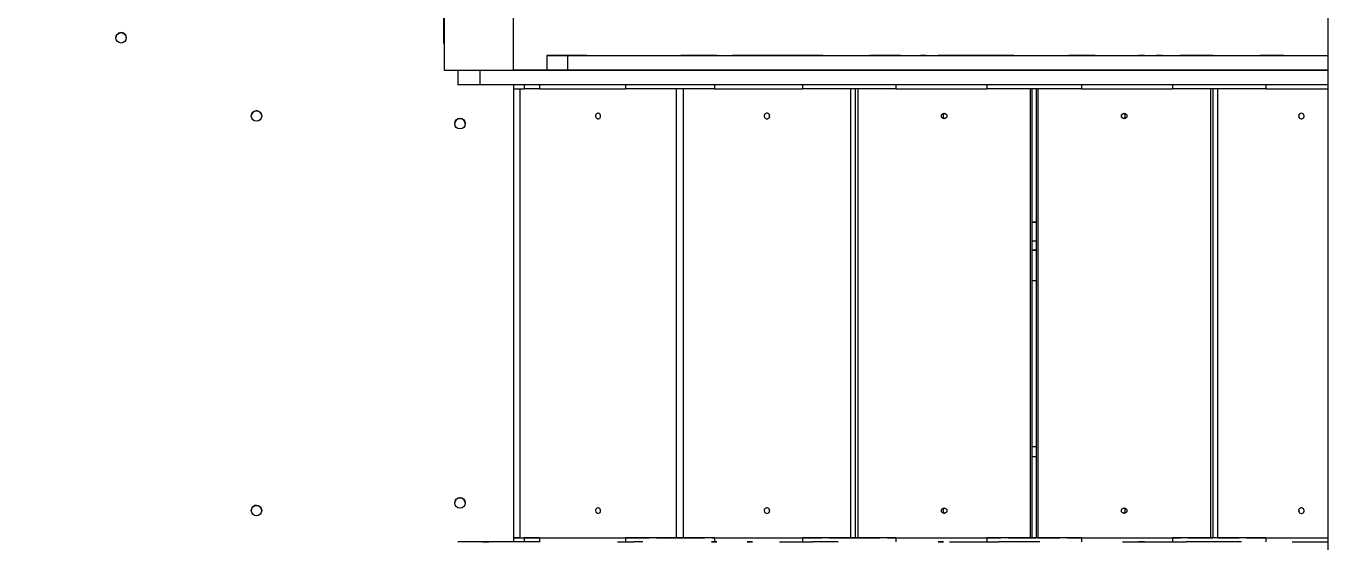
# Model space of a CAD drawing. Header units: millimetres. Extents: x 10684 to 26054, y -4768 to 6894.
# Drawn here: x 17536 to 19412, y 391 to 1134 of the extents above; entities that cross this region are included whole.
import ezdxf

# ---------------------------------------------------------------- set-up
doc = ezdxf.new("R2010")
doc.units = ezdxf.units.MM
for name, color, linetype in [('DIKOM_ОБЪЕКТ', 7, 'Continuous'), ('DIKOM_РАЗМЕР_ЗОНА', 7, 'Continuous'), ('DIKOM_РАЗМЕР_ОБЪЕКТА', 7, 'Continuous')]:
    doc.layers.add(name, color=color, linetype=linetype)
doc.styles.add('style1', font='arial.ttf', dxfattribs={"width": 0.8})
doc.dimstyles.new('1-50', dxfattribs={"dimtxt": 300, "dimasz": 200, "dimexe": 100, "dimexo": 0, "dimgap": 100, "dimtad": 1, "dimtxsty": 'style1', "dimcen": 200, "dimclrd": 7, "dimclre": 7, "dimclrt": 7, "dimadec": 1, "dimazin": 2, "dimtfac": 1, "dimtmove": 0, "dimatfit": 2, "dimfxl": 0, "dimlwd": 25, "dimlwe": 18, "dimarcsym": 0})

# ---------------------------------------------------------------- blocks, each defined once
blk = doc.blocks.new('*D10')
at = {"layer": 'Defpoints', "color": 0, "transparency": 16777216}
for p in [(23703.9, 6443.4), (23703.9, 1519.9), (10683.6, -343.4)]:
    blk.add_point(p, dxfattribs=at)
at = {"layer": 'DIKOM_РАЗМЕР_ЗОНА', "color": 7, "lineweight": 18, "transparency": 16777216}
for p, q in [((10683.6, -343.4), (10683.6, 6543.4)), ((23703.9, 1519.9), (23703.9, 6543.4))]:
    blk.add_line(p, q, dxfattribs=at)
at = {"layer": 'DIKOM_РАЗМЕР_ЗОНА', "color": 7, "lineweight": 25, "transparency": 16777216}
blk.add_line((10883.6, 6443.4), (23503.9, 6443.4), dxfattribs=at)
at = {"layer": 'DIKOM_РАЗМЕР_ЗОНА', "color": 7, "transparency": 16777216}
for points in [[(10883.6, 6476.7), (10883.6, 6410.1), (10683.6, 6443.4)], [(23503.9, 6476.7), (23503.9, 6410.1), (23703.9, 6443.4)]]:
    blk.add_solid(points, dxfattribs=at)
at = {"layer": 'DIKOM_РАЗМЕР_ЗОНА', "color": 7, "transparency": 16777216, "insert": (17260.4, 6696.7), "char_height": 300, "attachment_point": 5, "style": 'style1'}
blk.add_mtext('13000', dxfattribs=at)
blk = doc.blocks.new('*D11')
at = {"layer": 'Defpoints', "color": 0, "transparency": 16777216}
for p in [(22204.3, 5604.8), (22204.3, 1517.6), (12683.6, -576.7)]:
    blk.add_point(p, dxfattribs=at)
at = {"layer": 'DIKOM_РАЗМЕР_ОБЪЕКТА', "color": 7, "lineweight": 18, "transparency": 16777216}
for p, q in [((12683.6, -576.7), (12683.6, 5704.8)), ((22204.3, 1517.6), (22204.3, 5704.8))]:
    blk.add_line(p, q, dxfattribs=at)
at = {"layer": 'DIKOM_РАЗМЕР_ОБЪЕКТА', "color": 7, "lineweight": 25, "transparency": 16777216}
blk.add_line((12883.6, 5604.8), (22004.3, 5604.8), dxfattribs=at)
at = {"layer": 'DIKOM_РАЗМЕР_ОБЪЕКТА', "color": 7, "transparency": 16777216}
for points in [[(12883.6, 5638.1), (12883.6, 5571.5), (12683.6, 5604.8)], [(22004.3, 5638.1), (22004.3, 5571.5), (22204.3, 5604.8)]]:
    blk.add_solid(points, dxfattribs=at)
at = {"layer": 'DIKOM_РАЗМЕР_ОБЪЕКТА', "color": 7, "transparency": 16777216, "insert": (17246, 5858), "char_height": 300, "attachment_point": 5, "style": 'style1'}
blk.add_mtext('9500', dxfattribs=at)
blk = doc.blocks.new('*D12')
at = {"layer": 'Defpoints', "color": 0, "transparency": 16777216}
for p in [(20201, 3555.9), (18130.6, -3300.3), (24750.1, -3300.3)]:
    blk.add_point(p, dxfattribs=at)
at = {"layer": 'DIKOM_РАЗМЕР_ОБЪЕКТА', "color": 7, "lineweight": 18, "transparency": 16777216}
for p, q in [((20201, 3555.9), (24850.1, 3555.9)), ((18130.6, -3300.3), (24850.1, -3300.3))]:
    blk.add_line(p, q, dxfattribs=at)
at = {"layer": 'DIKOM_РАЗМЕР_ОБЪЕКТА', "color": 7, "lineweight": 25, "transparency": 16777216}
blk.add_line((24750.1, 3355.9), (24750.1, -3100.3), dxfattribs=at)
at = {"layer": 'DIKOM_РАЗМЕР_ОБЪЕКТА', "color": 7, "transparency": 16777216}
for points in [[(24716.8, 3355.9), (24783.5, 3355.9), (24750.1, 3555.9)], [(24716.8, -3100.3), (24783.5, -3100.3), (24750.1, -3300.3)]]:
    blk.add_solid(points, dxfattribs=at)
at = {"layer": 'DIKOM_РАЗМЕР_ОБЪЕКТА', "color": 7, "transparency": 16777216, "insert": (24496.9, 958.9), "char_height": 300, "attachment_point": 5, "rotation": 90, "style": 'style1'}
blk.add_mtext('6850', dxfattribs=at)

msp = doc.modelspace()

# ---------------------------------------------------------------- linework, layer by layer
at = {"layer": 'DIKOM_ОБЪЕКТ', "color": 7, "linetype": 'Continuous', "lineweight": 15}
for p, q in [((19410.192, 2273.198), (19410.192, -33.118)), ((18137.124, 1126.817), (18137.124, 1167.085)), ((18137.548, 1170.27), (18137.548, 1070.27)), ((18237.548, 1070.27), (18237.548, 1170.27)), ((18237.555, 1070.601), (18237.555, 1170.601)), ((18137.124, 1108.82), (18137.124, 1126.817)), ((18137.124, 1126.817), (18137.548, 1126.817)), ((17680.076, 1116.881), (17680.076, 1116.882)), ((18137.548, 1108.82), (18137.124, 1108.82)), ((18285.393, 1091.279), (18285.393, 1070.279)), ((18315.562, 1091.273), (18315.562, 1070.273)), ((18478.589, 1091.348), (18478.589, 1091.28)), ((18478.661, 1091.347), (18496.704, 1091.31)), ((18478.661, 1091.347), (18478.661, 1091.28)), ((18496.704, 1091.31), (18496.704, 1091.279)), ((18679.377, 1091.341), (18552.844, 1091.308)), ((18552.844, 1091.308), (18552.844, 1091.277)), ((18679.377, 1091.341), (18679.377, 1091.274)), ((18683.165, 1091.274), (18683.165, 1091.343)), ((18750.739, 1091.34), (18750.739, 1091.272)), ((18751.231, 1091.339), (18798.138, 1091.302)), ((18751.231, 1091.339), (18751.231, 1091.272)), ((18798.138, 1091.302), (18798.138, 1091.272)), ((18955.687, 1091.336), (18855.323, 1091.302)), ((18855.323, 1091.302), (18855.323, 1091.271)), ((18955.687, 1091.336), (18955.687, 1091.27)), ((18958.009, 1091.27), (18958.009, 1091.338)), ((19037.089, 1091.338), (19037.089, 1091.27)), ((19039.412, 1091.336), (19139.774, 1091.302)), ((19039.412, 1091.336), (19039.412, 1091.27)), ((19139.774, 1091.302), (19139.774, 1091.271)), ((19243.868, 1091.339), (19196.96, 1091.302)), ((19196.96, 1091.302), (19196.96, 1091.272)), ((19243.868, 1091.339), (19243.868, 1091.272)), ((19244.36, 1091.272), (19244.36, 1091.34)), ((19311.933, 1091.343), (19311.933, 1091.274)), ((19315.721, 1091.341), (19410.192, 1091.317)), ((19315.721, 1091.341), (19315.721, 1091.274)), ((18137.548, 1070.27), (18237.548, 1070.27)), ((18157.548, 1070.27), (18157.548, 1049.285)), ((18189, 1070.27), (18189, 1049.279)), ((18237.548, 1070.27), (18237.55, 1070.385)), ((18237.55, 1070.391), (18237.555, 1070.601)), ((18237.55, 1070.391), (18237.551, 1070.401)), ((18237.55, 1070.391), (18237.554, 1070.391)), ((18237.55, 1070.389), (18237.556, 1070.389)), ((18237.55, 1070.383), (18237.55, 1070.385)), ((18237.55, 1070.383), (18237.55, 1070.379)), ((18237.556, 1070.389), (18237.554, 1070.391)), ((18237.556, 1070.389), (18237.556, 1070.385)), ((18252.718, 1070.38), (18252.718, 1070.378)), ((18275.051, 1070.376), (18275.051, 1070.376)), ((18285.393, 1070.375), (18282.695, 1070.375)), ((18285.393, 1070.384), (18284.721, 1070.383)), ((18284.721, 1070.383), (18284.721, 1070.382)), ((18237.55, 1049.276), (18237.55, 1043.383)), ((18237.556, 1043.383), (18237.556, 397.386)), ((18246.488, 1043.38), (18246.488, 397.385)), ((18252.718, 1049.275), (18252.718, 1043.38)), ((18275.051, 1049.274), (18275.051, 1043.376)), ((18398.954, 1049.268), (18398.954, 1043.367)), ((18472.318, 397.369), (18472.318, 1043.366)), ((18481.92, 1043.365), (18481.92, 397.369)), ((18527.045, 1049.264), (18527.045, 1043.36)), ((18653.761, 1049.26), (18653.761, 1043.355)), ((18723.111, 397.359), (18723.111, 1043.356)), ((18730.215, 397.363), (18730.215, 1043.356)), ((18733.17, 1043.355), (18733.17, 397.359)), ((18788.199, 1049.258), (18788.199, 1043.352)), ((18919.012, 1049.256), (18919.012, 1043.35)), ((18982.177, 397.356), (18982.177, 1043.352)), ((18984.581, 397.36), (18984.581, 1043.352)), ((18990.007, 1043.352), (18990.007, 397.36)), ((18992.379, 1043.352), (18992.379, 397.356)), ((19055.59, 1049.256), (19055.59, 1043.35)), ((19186.407, 1049.257), (19186.407, 1043.352)), ((19241.412, 397.359), (19241.412, 1043.355)), ((19244.363, 1043.356), (19244.363, 397.363)), ((19251.437, 1043.356), (19251.437, 397.359)), ((19320.852, 1049.26), (19320.852, 1043.355)), ((19113.03, 1003.529), (19113.03, 1005.329)), ((19113.03, 1005.329), (19113.03, 1003.529)), ((19113.03, 1003.387), (19113.03, 1005.328)), ((19113.031, 1003.385), (19113.031, 1005.33)), ((18153.061, 993.689), (18153.061, 993.689)), ((18984.581, 811.428), (18990.007, 811.428)), ((18984.581, 767.671), (18990.007, 767.671)), ((18990.007, 513.977), (18984.581, 513.977)), ((17875.048, 436.078), (17875.048, 436.079)), ((18153.061, 447.689), (18153.061, 447.689)), ((18237.55, 397.383), (18237.55, 397.386)), ((18237.55, 397.383), (18237.55, 391.379)), ((18246.488, 397.385), (18275.395, 397.383)), ((18252.718, 397.38), (18252.718, 391.378)), ((18275.051, 397.376), (18275.051, 391.376)), ((18288.515, 397.382), (18429.433, 397.372)), ((18398.954, 397.367), (18398.954, 391.367)), ((18429.433, 397.372), (18433.36, 397.372)), ((18443.412, 397.371), (18472.318, 397.369)), ((18472.318, 397.369), (18481.92, 397.372)), ((18481.92, 397.369), (18512.792, 397.368)), ((18527.001, 397.367), (18677.504, 397.361)), ((18527.045, 397.36), (18527.045, 391.36)), ((18653.761, 397.355), (18653.761, 391.355)), ((18677.504, 397.361), (18681.503, 397.361)), ((18692.238, 397.361), (18723.111, 397.359)), ((18723.111, 397.359), (18730.215, 397.363)), ((18733.17, 397.359), (18765.043, 397.359)), ((18779.895, 397.358), (18935.275, 397.356)), ((18788.199, 397.352), (18788.199, 391.352)), ((18919.012, 397.35), (18919.012, 391.349)), ((18950.304, 397.356), (18982.177, 397.356)), ((18982.177, 397.356), (18984.581, 397.36)), ((18984.581, 397.371), (18990.007, 397.371)), ((18992.379, 397.356), (18990.007, 397.36)), ((18992.379, 397.356), (19024.255, 397.356)), ((19039.285, 397.356), (19194.682, 397.358)), ((19055.59, 397.35), (19055.59, 391.35)), ((19186.407, 397.352), (19186.407, 391.351)), ((19209.536, 397.359), (19241.412, 397.359)), ((19251.437, 397.359), (19244.363, 397.363)), ((19251.437, 397.359), (19282.319, 397.361)), ((19293.057, 397.361), (19297.057, 397.361)), ((19297.057, 397.361), (19410.192, 397.365)), ((19320.852, 397.355), (19320.852, 391.355)), ((18157.548, 391.285), (18157.55, 391.369)), ((18387.531, 391.367), (18410.801, 391.367))]:
    msp.add_line(p, q, dxfattribs=at)
at = {"layer": 'DIKOM_ОБЪЕКТ', "color": 7, "linetype": 'Continuous', "lineweight": 15, "flags": 128}
for points in [[(18343.225, 1091.285), (18339.425, 1091.286), (18335.544, 1091.286), (18331.614, 1091.286), (18327.666, 1091.286), (18323.732, 1091.286), (18319.843, 1091.286), (18316.032, 1091.286), (18312.328, 1091.285), (18308.761, 1091.285), (18305.36, 1091.285), (18302.153, 1091.284), (18299.165, 1091.284), (18296.421, 1091.284), (18293.942, 1091.283), (18291.749, 1091.283), (18289.858, 1091.282), (18288.286, 1091.282), (18287.045, 1091.281), (18286.145, 1091.281), (18285.593, 1091.28), (18285.394, 1091.279), (18285.549, 1091.279), (18286.057, 1091.278), (18286.914, 1091.278), (18288.113, 1091.277), (18289.644, 1091.277), (18291.495, 1091.276), (18293.652, 1091.276), (18296.096, 1091.275), (18298.808, 1091.275), (18301.767, 1091.275), (18304.948, 1091.274), (18308.326, 1091.274), (18311.873, 1091.274), (18315.562, 1091.273)], [(18315.562, 1091.273), (18341.96, 1091.272), (18368.466, 1091.271), (18395.074, 1091.27), (18421.781, 1091.269), (18448.582, 1091.268), (18475.474, 1091.267), (18502.45, 1091.266), (18529.507, 1091.265), (18556.641, 1091.264), (18583.848, 1091.263), (18611.121, 1091.263), (18638.458, 1091.262), (18665.854, 1091.261), (18693.304, 1091.261), (18720.804, 1091.26), (18748.349, 1091.26), (18775.935, 1091.259), (18803.558, 1091.259), (18831.211, 1091.258), (18858.893, 1091.258), (18886.596, 1091.258), (18914.318, 1091.258), (18942.054, 1091.258), (18969.798, 1091.258), (18997.548, 1091.258), (19025.297, 1091.258), (19053.042, 1091.258), (19080.777, 1091.258), (19108.499, 1091.258), (19136.203, 1091.258), (19163.884, 1091.258), (19191.538, 1091.259), (19219.16, 1091.259), (19246.746, 1091.26), (19274.291, 1091.26), (19301.791, 1091.261), (19329.241, 1091.261), (19356.637, 1091.262), (19383.974, 1091.263), (19410.192, 1091.263)], [(18325.393, 1091.279), (18325.571, 1091.279), (18326.088, 1091.279), (18326.899, 1091.279), (18327.932, 1091.279), (18329.094, 1091.279), (18330.283, 1091.279), (18331.393, 1091.279), (18332.325, 1091.279), (18332.997, 1091.279), (18333.348, 1091.279), (18333.349, 1091.28), (18332.997, 1091.28), (18332.325, 1091.28), (18331.393, 1091.28), (18330.283, 1091.28), (18329.094, 1091.28), (18327.932, 1091.28), (18326.899, 1091.28), (18326.088, 1091.28), (18325.571, 1091.28), (18325.393, 1091.279)], [(18343.225, 1091.285), (18369.07, 1091.284), (18395.023, 1091.283), (18421.078, 1091.282), (18447.231, 1091.281), (18473.478, 1091.28), (18499.815, 1091.279), (18526.236, 1091.278), (18552.738, 1091.277), (18579.315, 1091.276), (18605.963, 1091.276), (18632.679, 1091.275), (18659.456, 1091.274), (18686.291, 1091.274), (18713.179, 1091.273), (18740.116, 1091.273), (18767.096, 1091.272), (18794.115, 1091.272), (18821.17, 1091.271), (18848.254, 1091.271), (18875.364, 1091.271), (18902.494, 1091.271), (18929.641, 1091.27), (18956.799, 1091.27), (18983.964, 1091.27), (19011.132, 1091.27), (19038.297, 1091.27), (19065.455, 1091.27), (19092.602, 1091.271), (19119.733, 1091.271), (19146.842, 1091.271), (19173.927, 1091.271), (19200.981, 1091.272), (19228, 1091.272), (19254.98, 1091.273), (19281.917, 1091.273), (19308.805, 1091.274), (19335.64, 1091.274), (19362.418, 1091.275), (19389.133, 1091.276), (19410.192, 1091.276)], [(18525.587, 1091.351), (18522.714, 1091.352), (18519.664, 1091.352), (18516.475, 1091.352), (18513.186, 1091.352), (18509.84, 1091.352), (18506.478, 1091.352), (18503.143, 1091.352), (18499.876, 1091.352), (18496.719, 1091.352), (18493.711, 1091.352), (18490.889, 1091.351), (18488.29, 1091.351), (18485.946, 1091.351), (18483.886, 1091.35), (18482.136, 1091.35), (18480.719, 1091.349), (18479.651, 1091.349), (18478.948, 1091.348), (18478.616, 1091.348), (18478.661, 1091.347)], [(18496.704, 1091.31), (18497.121, 1091.31), (18497.905, 1091.309), (18499.045, 1091.309), (18500.528, 1091.308), (18502.335, 1091.308), (18504.444, 1091.307), (18506.828, 1091.307), (18509.458, 1091.307), (18512.302, 1091.307), (18515.323, 1091.306), (18518.485, 1091.306), (18521.748, 1091.306), (18525.071, 1091.306), (18528.414, 1091.306), (18531.735, 1091.306), (18534.992, 1091.306), (18538.145, 1091.306), (18541.156, 1091.307), (18543.986, 1091.307), (18546.601, 1091.307), (18548.968, 1091.308), (18551.057, 1091.308), (18552.844, 1091.308)], [(18522.843, 1091.311), (18522.633, 1091.31), (18522.778, 1091.31), (18523.266, 1091.31), (18524.053, 1091.31), (18525.069, 1091.31), (18526.223, 1091.31), (18527.414, 1091.31), (18528.536, 1091.31), (18529.488, 1091.31), (18530.187, 1091.31), (18530.569, 1091.31), (18530.602, 1091.31), (18530.282, 1091.311), (18529.637, 1091.311), (18528.726, 1091.311), (18527.629, 1091.311), (18526.442, 1091.311), (18525.273, 1091.311), (18524.224, 1091.311), (18523.39, 1091.311), (18522.843, 1091.311)], [(18525.587, 1091.351), (18532.325, 1091.351), (18539.275, 1091.35), (18546.42, 1091.35), (18553.741, 1091.349), (18561.22, 1091.349), (18568.838, 1091.348), (18576.575, 1091.348), (18584.413, 1091.348)], [(18574.099, 1091.344), (18573.889, 1091.344), (18574.034, 1091.343), (18574.522, 1091.343), (18575.308, 1091.343), (18576.324, 1091.343), (18577.479, 1091.343), (18578.67, 1091.343), (18579.791, 1091.343), (18580.744, 1091.343), (18581.442, 1091.343), (18581.825, 1091.343), (18581.857, 1091.344), (18581.537, 1091.344), (18580.893, 1091.344), (18579.982, 1091.344), (18578.884, 1091.344), (18577.698, 1091.344), (18576.529, 1091.344), (18575.48, 1091.344), (18574.645, 1091.344), (18574.099, 1091.344)], [(18584.413, 1091.348), (18592.272, 1091.347), (18600.207, 1091.347), (18608.197, 1091.347), (18616.223, 1091.347), (18624.263, 1091.347), (18632.299, 1091.347), (18640.309, 1091.347), (18648.272, 1091.347)], [(18679.377, 1091.341), (18680.846, 1091.342), (18681.966, 1091.342), (18682.725, 1091.342), (18683.113, 1091.343), (18683.124, 1091.343), (18682.759, 1091.344), (18682.022, 1091.344), (18680.923, 1091.345), (18679.476, 1091.345), (18677.698, 1091.346), (18675.611, 1091.346), (18673.243, 1091.346), (18670.623, 1091.347), (18667.783, 1091.347), (18664.76, 1091.347), (18661.591, 1091.347), (18658.317, 1091.347), (18654.977, 1091.347), (18651.615, 1091.347), (18648.272, 1091.347)], [(18794.871, 1091.344), (18791.821, 1091.344), (18788.632, 1091.344), (18785.344, 1091.344), (18781.998, 1091.344), (18778.636, 1091.344), (18775.301, 1091.344), (18772.034, 1091.344), (18768.876, 1091.344), (18765.867, 1091.344), (18763.045, 1091.344), (18760.446, 1091.343), (18758.101, 1091.343), (18756.04, 1091.343), (18754.29, 1091.342), (18752.872, 1091.342), (18751.804, 1091.341), (18751.099, 1091.341), (18750.767, 1091.34), (18750.811, 1091.34), (18751.231, 1091.339)], [(18794.871, 1091.344), (18802.057, 1091.343), (18809.415, 1091.343), (18816.927, 1091.342), (18824.574, 1091.342), (18832.336, 1091.342), (18840.193, 1091.342), (18848.127, 1091.341), (18856.116, 1091.341)], [(18798.138, 1091.302), (18798.923, 1091.302), (18800.064, 1091.302), (18801.548, 1091.301), (18803.357, 1091.301), (18805.466, 1091.3), (18807.851, 1091.3), (18810.482, 1091.3), (18813.327, 1091.299), (18816.348, 1091.299), (18819.51, 1091.299), (18822.774, 1091.299), (18826.097, 1091.299), (18829.44, 1091.299), (18832.761, 1091.299), (18836.018, 1091.299), (18839.171, 1091.299), (18842.181, 1091.299), (18845.01, 1091.3), (18847.624, 1091.3), (18849.99, 1091.3), (18852.079, 1091.301), (18853.864, 1091.301), (18855.323, 1091.302)], [(18823.738, 1091.303), (18823.66, 1091.303), (18823.937, 1091.303), (18824.543, 1091.303), (18825.425, 1091.303), (18826.504, 1091.303), (18827.684, 1091.303), (18828.862, 1091.303), (18829.931, 1091.303), (18830.797, 1091.303), (18831.383, 1091.303), (18831.637, 1091.303), (18831.537, 1091.303), (18831.091, 1091.304), (18830.338, 1091.304), (18829.347, 1091.304), (18828.204, 1091.304), (18827.012, 1091.304), (18825.876, 1091.304), (18824.897, 1091.304), (18824.163, 1091.304), (18823.738, 1091.303)], [(18848.993, 1091.337), (18848.915, 1091.337), (18849.192, 1091.337), (18849.798, 1091.337), (18850.68, 1091.337), (18851.759, 1091.336), (18852.94, 1091.336), (18854.117, 1091.336), (18855.186, 1091.337), (18856.052, 1091.337), (18856.638, 1091.337), (18856.893, 1091.337), (18856.792, 1091.337), (18856.346, 1091.337), (18855.593, 1091.337), (18854.602, 1091.337), (18853.459, 1091.338), (18852.267, 1091.338), (18851.131, 1091.337), (18850.152, 1091.337), (18849.418, 1091.337), (18848.993, 1091.337)], [(18856.116, 1091.341), (18864.117, 1091.341), (18872.147, 1091.341), (18880.188, 1091.341), (18888.22, 1091.341), (18896.221, 1091.341), (18904.172, 1091.341), (18912.052, 1091.342), (18919.842, 1091.342)], [(18955.687, 1091.336), (18956.808, 1091.337), (18957.568, 1091.337), (18957.956, 1091.338), (18957.968, 1091.338), (18957.604, 1091.339), (18956.868, 1091.339), (18955.77, 1091.34), (18954.323, 1091.34), (18952.546, 1091.34), (18950.46, 1091.341), (18948.092, 1091.341), (18945.473, 1091.341), (18942.634, 1091.342), (18939.611, 1091.342), (18936.442, 1091.342), (18933.168, 1091.342), (18929.828, 1091.342), (18926.466, 1091.342), (18923.124, 1091.342), (18919.842, 1091.342)], [(19075.257, 1091.342), (19071.975, 1091.342), (19068.633, 1091.342), (19065.271, 1091.342), (19061.931, 1091.342), (19058.657, 1091.342), (19055.488, 1091.342), (19052.466, 1091.342), (19049.626, 1091.341), (19047.007, 1091.341), (19044.639, 1091.341), (19042.553, 1091.34), (19040.776, 1091.34), (19039.329, 1091.34), (19038.231, 1091.339), (19037.495, 1091.339), (19037.131, 1091.338), (19037.143, 1091.338), (19037.531, 1091.337), (19038.291, 1091.337), (19039.412, 1091.336)], [(19075.257, 1091.342), (19083.047, 1091.342), (19090.927, 1091.341), (19098.878, 1091.341), (19106.879, 1091.341), (19114.911, 1091.341), (19122.952, 1091.341), (19130.982, 1091.341), (19138.982, 1091.341)], [(19138.198, 1091.337), (19138.375, 1091.337), (19138.893, 1091.337), (19139.704, 1091.337), (19140.736, 1091.336), (19141.899, 1091.336), (19143.088, 1091.336), (19144.198, 1091.337), (19145.13, 1091.337), (19145.801, 1091.337), (19146.153, 1091.337), (19146.153, 1091.337), (19145.801, 1091.337), (19145.13, 1091.337), (19144.198, 1091.337), (19143.088, 1091.338), (19141.899, 1091.338), (19140.736, 1091.337), (19139.704, 1091.337), (19138.893, 1091.337), (19138.375, 1091.337), (19138.198, 1091.337)], [(19138.982, 1091.341), (19146.972, 1091.341), (19154.905, 1091.342), (19162.763, 1091.342), (19170.525, 1091.342), (19178.172, 1091.342), (19185.684, 1091.343), (19193.042, 1091.343), (19200.228, 1091.344)], [(19139.774, 1091.302), (19141.234, 1091.301), (19143.019, 1091.301), (19145.107, 1091.3), (19147.473, 1091.3), (19150.087, 1091.3), (19152.916, 1091.299), (19155.926, 1091.299), (19159.079, 1091.299), (19162.337, 1091.299), (19165.657, 1091.299), (19169, 1091.299), (19172.324, 1091.299), (19175.587, 1091.299), (19178.749, 1091.299), (19181.771, 1091.299), (19184.615, 1091.3), (19187.246, 1091.3), (19189.631, 1091.3), (19191.741, 1091.301), (19193.549, 1091.301), (19195.033, 1091.302), (19196.175, 1091.302), (19196.96, 1091.302)], [(19163.452, 1091.303), (19163.629, 1091.303), (19164.147, 1091.303), (19164.957, 1091.303), (19165.99, 1091.303), (19167.153, 1091.303), (19168.342, 1091.303), (19169.451, 1091.303), (19170.384, 1091.303), (19171.055, 1091.303), (19171.407, 1091.303), (19171.407, 1091.303), (19171.055, 1091.304), (19170.384, 1091.304), (19169.451, 1091.304), (19168.342, 1091.304), (19167.153, 1091.304), (19165.99, 1091.304), (19164.957, 1091.304), (19164.147, 1091.304), (19163.629, 1091.303), (19163.452, 1091.303)], [(19243.868, 1091.339), (19244.288, 1091.34), (19244.332, 1091.34), (19244, 1091.341), (19243.295, 1091.341), (19242.227, 1091.342), (19240.809, 1091.342), (19239.059, 1091.343), (19236.998, 1091.343), (19234.653, 1091.343), (19232.054, 1091.344), (19229.232, 1091.344), (19226.223, 1091.344), (19223.065, 1091.344), (19219.798, 1091.344), (19216.463, 1091.344), (19213.101, 1091.344), (19209.755, 1091.344), (19206.467, 1091.344), (19203.278, 1091.344), (19200.228, 1091.344)], [(19346.826, 1091.347), (19343.484, 1091.347), (19340.122, 1091.347), (19336.783, 1091.347), (19333.508, 1091.347), (19330.339, 1091.347), (19327.316, 1091.347), (19324.476, 1091.347), (19321.856, 1091.346), (19319.488, 1091.346), (19317.402, 1091.346), (19315.624, 1091.345), (19314.176, 1091.345), (19313.077, 1091.344), (19312.34, 1091.344), (19311.975, 1091.343), (19311.986, 1091.343), (19312.374, 1091.342), (19313.133, 1091.342), (19314.253, 1091.342), (19315.721, 1091.341)], [(19346.826, 1091.347), (19354.791, 1091.347), (19362.801, 1091.347), (19370.836, 1091.347), (19378.876, 1091.347), (19386.902, 1091.347), (19394.892, 1091.347), (19402.827, 1091.347), (19410.192, 1091.348)], [(19410.192, 1070.262), (19402.337, 1070.262), (19374.713, 1070.261), (19347.027, 1070.26), (19319.282, 1070.26), (19291.485, 1070.259), (19263.638, 1070.258), (19235.747, 1070.258), (19207.817, 1070.258), (19179.851, 1070.257), (19151.856, 1070.257), (19123.835, 1070.257), (19095.793, 1070.256), (19067.734, 1070.256), (19039.664, 1070.256), (19011.587, 1070.256), (18983.508, 1070.256), (18955.431, 1070.256), (18927.361, 1070.256), (18899.303, 1070.256), (18871.261, 1070.257), (18843.239, 1070.257), (18815.244, 1070.257), (18787.279, 1070.258), (18759.348, 1070.258), (18731.457, 1070.258), (18703.611, 1070.259), (18675.813, 1070.26), (18648.069, 1070.26), (18620.382, 1070.261), (18592.758, 1070.262), (18565.202, 1070.262), (18537.717, 1070.263), (18510.308, 1070.264), (18482.98, 1070.265), (18455.738, 1070.266), (18428.586, 1070.267), (18401.528, 1070.268), (18374.569, 1070.269), (18347.713, 1070.27), (18320.965, 1070.272), (18294.33, 1070.273), (18267.811, 1070.274), (18241.414, 1070.276), (18237.548, 1070.276)], [(18237.55, 1070.383), (18237.756, 1070.383), (18238.369, 1070.382), (18239.382, 1070.382), (18240.78, 1070.381), (18242.545, 1070.381), (18244.652, 1070.381), (18247.073, 1070.38), (18249.774, 1070.38), (18252.718, 1070.38)], [(18285.393, 1070.423), (18284.299, 1070.424), (18279.51, 1070.424), (18274.449, 1070.425), (18269.128, 1070.426), (18263.56, 1070.427), (18257.758, 1070.427), (18251.737, 1070.428), (18245.512, 1070.428), (18239.097, 1070.429), (18237.551, 1070.429)], [(18237.555, 1070.379), (18241.403, 1070.379), (18246.222, 1070.379), (18250.948, 1070.378), (18255.556, 1070.378), (18260.024, 1070.378), (18264.33, 1070.377), (18268.451, 1070.377), (18272.367, 1070.377), (18276.059, 1070.376), (18279.507, 1070.376), (18282.695, 1070.375)], [(18275.051, 1070.376), (18272.95, 1070.377), (18270.629, 1070.377), (18268.098, 1070.378), (18265.369, 1070.378), (18262.453, 1070.379), (18259.363, 1070.379), (18256.113, 1070.379), (18252.718, 1070.38)], [(18285.393, 1070.29), (18284.074, 1070.291), (18281.197, 1070.291), (18278.603, 1070.292), (18276.307, 1070.292), (18274.322, 1070.293), (18272.661, 1070.293), (18271.332, 1070.294), (18270.345, 1070.295), (18269.703, 1070.295), (18269.412, 1070.296), (18269.473, 1070.297), (18269.886, 1070.297), (18270.648, 1070.298), (18271.754, 1070.299), (18273.199, 1070.299), (18274.974, 1070.3), (18277.068, 1070.301), (18279.469, 1070.301), (18282.163, 1070.302), (18285.134, 1070.302), (18285.393, 1070.302)], [(18275.051, 1070.376), (18278.72, 1070.376), (18282.706, 1070.375), (18285.393, 1070.374)], [(18284.721, 1070.383), (18284.19, 1070.383), (18283.957, 1070.383), (18284.032, 1070.383), (18284.41, 1070.383), (18285.079, 1070.382), (18285.393, 1070.382)], [(18285.393, 1070.279), (18285.549, 1070.279), (18286.057, 1070.278), (18286.914, 1070.278), (18288.113, 1070.277), (18289.644, 1070.277), (18291.495, 1070.276), (18293.652, 1070.276), (18296.096, 1070.275), (18298.808, 1070.275), (18301.767, 1070.275), (18304.948, 1070.274), (18308.326, 1070.274), (18311.873, 1070.274), (18315.562, 1070.273)], [(18315.562, 1070.273), (18341.96, 1070.272), (18368.466, 1070.271), (18395.074, 1070.27), (18421.781, 1070.269), (18448.582, 1070.268), (18475.474, 1070.267), (18502.45, 1070.266), (18529.507, 1070.265), (18556.641, 1070.264), (18583.848, 1070.263), (18611.121, 1070.263), (18638.458, 1070.262), (18665.854, 1070.261), (18693.304, 1070.261), (18720.804, 1070.26), (18748.349, 1070.26), (18775.935, 1070.259), (18803.558, 1070.259), (18831.211, 1070.258), (18858.893, 1070.258), (18886.596, 1070.258), (18914.318, 1070.258), (18942.054, 1070.258), (18969.798, 1070.258), (18997.548, 1070.258), (19025.297, 1070.258), (19053.042, 1070.258), (19080.777, 1070.258), (19108.499, 1070.258), (19136.203, 1070.258), (19163.884, 1070.258), (19191.538, 1070.259), (19219.16, 1070.259), (19246.746, 1070.26), (19274.291, 1070.26), (19301.791, 1070.261), (19329.241, 1070.261), (19356.637, 1070.262), (19383.974, 1070.263), (19410.192, 1070.263)], [(18189, 1049.279), (18185.122, 1049.279), (18181.407, 1049.279), (18177.881, 1049.279), (18174.569, 1049.28), (18171.496, 1049.28), (18168.683, 1049.281), (18166.151, 1049.281), (18163.919, 1049.282), (18162.002, 1049.282), (18160.414, 1049.283), (18159.167, 1049.283), (18158.27, 1049.284), (18157.729, 1049.285), (18157.548, 1049.285)], [(19410.192, 1049.262), (19402.337, 1049.262), (19374.713, 1049.261), (19347.027, 1049.26), (19319.282, 1049.26), (19291.485, 1049.259), (19263.638, 1049.259), (19235.747, 1049.258), (19207.817, 1049.258), (19179.851, 1049.257), (19151.856, 1049.257), (19123.835, 1049.257), (19095.793, 1049.256), (19067.734, 1049.256), (19039.664, 1049.256), (19011.587, 1049.256), (18983.508, 1049.256), (18955.431, 1049.256), (18927.361, 1049.256), (18899.303, 1049.256), (18871.261, 1049.257), (18843.239, 1049.257), (18815.244, 1049.257), (18787.279, 1049.258), (18759.348, 1049.258), (18731.457, 1049.259), (18703.611, 1049.259), (18675.813, 1049.26), (18648.069, 1049.26), (18620.382, 1049.261), (18592.758, 1049.262), (18565.202, 1049.262), (18537.717, 1049.263), (18510.308, 1049.264), (18482.98, 1049.265), (18455.738, 1049.266), (18428.586, 1049.267), (18401.528, 1049.268), (18374.569, 1049.269), (18347.713, 1049.27), (18320.965, 1049.272), (18294.33, 1049.273), (18267.811, 1049.274), (18241.414, 1049.276), (18215.142, 1049.277), (18189, 1049.279)], [(18237.55, 1043.383), (18237.756, 1043.383), (18238.369, 1043.382), (18239.382, 1043.382), (18240.78, 1043.381), (18242.545, 1043.381), (18244.652, 1043.381), (18247.073, 1043.38), (18249.774, 1043.38), (18252.718, 1043.38)], [(18275.051, 1043.376), (18272.95, 1043.377), (18270.629, 1043.377), (18268.098, 1043.378), (18265.369, 1043.378), (18262.453, 1043.379), (18259.363, 1043.379), (18256.113, 1043.379), (18252.718, 1043.38)], [(18275.051, 1043.376), (18278.72, 1043.376), (18282.706, 1043.375), (18287, 1043.374), (18291.588, 1043.373), (18296.456, 1043.372), (18301.591, 1043.372), (18306.977, 1043.371), (18312.599, 1043.371), (18318.44, 1043.37), (18324.484, 1043.369), (18330.712, 1043.369), (18337.107, 1043.368), (18343.65, 1043.368), (18350.321, 1043.368), (18357.101, 1043.368), (18363.971, 1043.367), (18370.911, 1043.367), (18377.899, 1043.367), (18384.916, 1043.367), (18391.941, 1043.367), (18398.954, 1043.367)], [(18527.045, 1043.36), (18521.422, 1043.361), (18515.539, 1043.362), (18509.409, 1043.363), (18503.047, 1043.363), (18496.468, 1043.364), (18489.689, 1043.364), (18482.725, 1043.365), (18475.593, 1043.365), (18468.31, 1043.366), (18460.895, 1043.366), (18453.363, 1043.366), (18445.734, 1043.367), (18438.027, 1043.367), (18430.258, 1043.367), (18422.448, 1043.367), (18414.615, 1043.367), (18406.777, 1043.367), (18398.954, 1043.367)], [(18527.045, 1043.36), (18531.991, 1043.36), (18537.185, 1043.359), (18542.609, 1043.358), (18548.251, 1043.358), (18554.093, 1043.357), (18560.12, 1043.357), (18566.314, 1043.356), (18572.658, 1043.356), (18579.135, 1043.356), (18585.726, 1043.355), (18592.413, 1043.355), (18599.176, 1043.355), (18605.998, 1043.355), (18612.858, 1043.355), (18619.739, 1043.355), (18626.619, 1043.355), (18633.481, 1043.355), (18640.305, 1043.355), (18647.071, 1043.355), (18653.761, 1043.355)], [(18788.199, 1043.352), (18781.702, 1043.352), (18774.998, 1043.353), (18768.103, 1043.354), (18761.034, 1043.354), (18753.807, 1043.355), (18746.441, 1043.355), (18738.952, 1043.355), (18731.358, 1043.356), (18723.679, 1043.356), (18715.932, 1043.356), (18708.136, 1043.356), (18700.309, 1043.356), (18692.47, 1043.356), (18684.639, 1043.356), (18676.834, 1043.356), (18669.074, 1043.356), (18661.376, 1043.356), (18653.761, 1043.355)], [(18788.199, 1043.352), (18793.911, 1043.351), (18799.819, 1043.351), (18805.905, 1043.35), (18812.153, 1043.35), (18818.545, 1043.35), (18825.063, 1043.349), (18831.69, 1043.349), (18838.405, 1043.349), (18845.191, 1043.349), (18852.028, 1043.348), (18858.897, 1043.348), (18865.78, 1043.348), (18872.656, 1043.348), (18879.507, 1043.348), (18886.313, 1043.349), (18893.055, 1043.349), (18899.715, 1043.349), (18906.273, 1043.349), (18912.711, 1043.35), (18919.012, 1043.35)], [(19055.59, 1043.35), (19048.422, 1043.351), (19041.107, 1043.351), (19033.663, 1043.351), (19026.108, 1043.352), (19018.459, 1043.352), (19010.736, 1043.352), (19002.957, 1043.352), (18995.14, 1043.352), (18987.303, 1043.352), (18979.467, 1043.352), (18971.65, 1043.352), (18963.87, 1043.352), (18956.146, 1043.352), (18948.497, 1043.352), (18940.941, 1043.351), (18933.496, 1043.351), (18926.181, 1043.351), (18919.012, 1043.35)], [(19055.59, 1043.35), (19061.889, 1043.35), (19068.327, 1043.349), (19074.884, 1043.349), (19081.543, 1043.349), (19088.285, 1043.349), (19095.091, 1043.348), (19101.941, 1043.348), (19108.817, 1043.348), (19115.7, 1043.348), (19122.57, 1043.348), (19129.407, 1043.349), (19136.193, 1043.349), (19142.909, 1043.349), (19149.536, 1043.349), (19156.055, 1043.35), (19162.448, 1043.35), (19168.697, 1043.35), (19174.784, 1043.351), (19180.693, 1043.351), (19186.407, 1043.352)], [(19320.852, 1043.355), (19313.238, 1043.356), (19305.541, 1043.356), (19297.781, 1043.356), (19289.976, 1043.356), (19282.145, 1043.356), (19274.307, 1043.356), (19266.479, 1043.356), (19258.683, 1043.356), (19250.935, 1043.356), (19243.256, 1043.356), (19235.661, 1043.355), (19228.172, 1043.355), (19220.804, 1043.354), (19213.577, 1043.354), (19206.506, 1043.354), (19199.61, 1043.353), (19192.905, 1043.352), (19186.407, 1043.352)], [(19320.852, 1043.355), (19327.542, 1043.355), (19334.308, 1043.355), (19341.131, 1043.355), (19347.993, 1043.355), (19354.873, 1043.355), (19361.753, 1043.355), (19368.615, 1043.355), (19375.436, 1043.355), (19382.201, 1043.355), (19388.888, 1043.355), (19395.479, 1043.356), (19401.956, 1043.356), (19408.302, 1043.356), (19410.192, 1043.356)], [(18359.403, 1000.377), (18360.468, 1000.555), (18361.438, 1001.072), (18362.228, 1001.883), (18362.766, 1002.916), (18363.006, 1004.078), (18362.926, 1005.267), (18362.532, 1006.377), (18361.861, 1007.309), (18360.971, 1007.981), (18359.942, 1008.332), (18358.864, 1008.333), (18357.835, 1007.981), (18356.945, 1007.31), (18356.274, 1006.377), (18355.88, 1005.268), (18355.8, 1004.079), (18356.039, 1002.916), (18356.578, 1001.883), (18357.368, 1001.072), (18358.338, 1000.555), (18359.403, 1000.377)], [(18602.515, 1000.364), (18603.653, 1000.542), (18604.689, 1001.059), (18605.533, 1001.87), (18606.108, 1002.903), (18606.364, 1004.065), (18606.278, 1005.254), (18605.857, 1006.364), (18605.14, 1007.296), (18604.19, 1007.968), (18603.09, 1008.32), (18601.94, 1008.32), (18600.841, 1007.968), (18599.891, 1007.296), (18599.173, 1006.364), (18598.753, 1005.254), (18598.667, 1004.065), (18598.923, 1002.903), (18599.498, 1001.87), (18600.341, 1001.059), (18601.378, 1000.542), (18602.515, 1000.364)], [(19372.071, 1008.364), (19370.933, 1008.186), (19369.896, 1007.669), (19369.053, 1006.858), (19368.477, 1005.825), (19368.221, 1004.663), (19368.308, 1003.474), (19368.728, 1002.364), (19369.445, 1001.432), (19370.396, 1000.76), (19371.496, 1000.409), (19372.646, 1000.409), (19373.746, 1000.76), (19374.697, 1001.432), (19375.414, 1002.364), (19375.834, 1003.474), (19375.92, 1004.663), (19375.664, 1005.826), (19375.089, 1006.858), (19374.246, 1007.669), (19373.208, 1008.187), (19372.071, 1008.364)], [(18990.007, 851.437), (18987.394, 851.437), (18984.842, 851.437), (18984.581, 851.437)], [(18984.581, 851.431), (18984.842, 851.431), (18987.393, 851.431), (18990.007, 851.431)], [(18984.581, 824.763), (18984.805, 824.763), (18987.988, 824.763), (18990.007, 824.763)], [(18990.007, 811.439), (18986.86, 811.439), (18984.581, 811.439)], [(18984.581, 811.429), (18986.86, 811.429), (18990.007, 811.429)], [(18984.581, 528.903), (18985.095, 528.903), (18990.007, 528.903)], [(18359.403, 432.377), (18360.468, 432.555), (18361.438, 433.072), (18362.228, 433.883), (18362.766, 434.916), (18363.006, 436.078), (18362.926, 437.267), (18362.532, 438.377), (18361.861, 439.309), (18360.971, 439.981), (18359.942, 440.332), (18358.864, 440.333), (18357.835, 439.981), (18356.945, 439.31), (18356.274, 438.377), (18355.88, 437.267), (18355.8, 436.078), (18356.039, 434.916), (18356.578, 433.883), (18357.368, 433.072), (18358.338, 432.555), (18359.403, 432.377)], [(18602.515, 432.364), (18603.653, 432.542), (18604.689, 433.059), (18605.533, 433.87), (18606.108, 434.903), (18606.364, 436.065), (18606.278, 437.254), (18605.857, 438.364), (18605.14, 439.296), (18604.19, 439.968), (18603.09, 440.319), (18601.94, 440.32), (18600.841, 439.968), (18599.891, 439.297), (18599.173, 438.364), (18598.753, 437.254), (18598.667, 436.065), (18598.923, 434.903), (18599.498, 433.87), (18600.341, 433.059), (18601.378, 432.542), (18602.515, 432.364)], [(19372.071, 440.364), (19370.933, 440.186), (19369.896, 439.669), (19369.053, 438.858), (19368.477, 437.825), (19368.221, 436.663), (19368.308, 435.474), (19368.728, 434.364), (19369.445, 433.432), (19370.396, 432.76), (19371.496, 432.409), (19372.646, 432.409), (19373.746, 432.76), (19374.697, 433.432), (19375.414, 434.364), (19375.834, 435.474), (19375.92, 436.663), (19375.664, 437.826), (19375.089, 438.858), (19374.246, 439.669), (19373.208, 440.187), (19372.071, 440.364)], [(18237.55, 397.383), (18237.756, 397.383), (18238.369, 397.382), (18239.382, 397.382), (18240.78, 397.381), (18242.545, 397.381), (18244.652, 397.381), (18247.073, 397.38), (18249.774, 397.38), (18252.718, 397.38)], [(18246.488, 397.428), (18245.512, 397.428), (18239.097, 397.429), (18237.613, 397.429)], [(18275.051, 397.376), (18272.95, 397.377), (18270.629, 397.377), (18268.098, 397.378), (18265.369, 397.378), (18262.453, 397.379), (18259.363, 397.379), (18256.113, 397.379), (18252.718, 397.38)], [(18275.051, 397.376), (18278.72, 397.376), (18282.706, 397.375), (18287, 397.374), (18291.588, 397.373), (18296.456, 397.372), (18301.591, 397.372), (18306.977, 397.371), (18312.599, 397.37), (18318.44, 397.37), (18324.484, 397.369), (18330.712, 397.369), (18337.107, 397.368), (18343.65, 397.368), (18350.321, 397.368), (18357.101, 397.368), (18363.971, 397.367), (18370.911, 397.367), (18377.899, 397.367), (18384.916, 397.367), (18391.941, 397.367), (18398.954, 397.367)], [(18285.446, 397.382), (18286.011, 397.382), (18287.172, 397.382), (18288.515, 397.382)], [(18527.045, 397.36), (18521.422, 397.361), (18515.539, 397.362), (18509.409, 397.363), (18503.047, 397.363), (18496.468, 397.364), (18489.689, 397.364), (18482.725, 397.365), (18475.593, 397.365), (18468.31, 397.366), (18460.895, 397.366), (18453.363, 397.366), (18445.734, 397.367), (18438.027, 397.367), (18430.258, 397.367), (18422.448, 397.367), (18414.615, 397.367), (18406.777, 397.367), (18398.954, 397.367)], [(18523.527, 397.367), (18524.207, 397.367), (18525.535, 397.367), (18527.001, 397.367)], [(18527.045, 397.36), (18531.991, 397.36), (18537.185, 397.359), (18542.609, 397.358), (18548.251, 397.358), (18554.093, 397.357), (18560.12, 397.357), (18566.314, 397.356), (18572.658, 397.356), (18579.135, 397.356), (18585.726, 397.355), (18592.413, 397.355), (18599.176, 397.355), (18605.998, 397.355), (18612.858, 397.355), (18619.739, 397.355), (18626.619, 397.355), (18633.481, 397.355), (18640.305, 397.355), (18647.071, 397.355), (18653.761, 397.355)], [(18788.199, 397.352), (18781.702, 397.352), (18774.998, 397.353), (18768.103, 397.354), (18761.034, 397.354), (18753.807, 397.355), (18746.441, 397.355), (18738.952, 397.355), (18731.358, 397.355), (18723.679, 397.356), (18715.932, 397.356), (18708.136, 397.356), (18700.309, 397.356), (18692.47, 397.356), (18684.639, 397.356), (18676.834, 397.356), (18669.074, 397.356), (18661.376, 397.356), (18653.761, 397.355)], [(18730.215, 397.376), (18731.338, 397.376), (18733.17, 397.376)], [(18776.126, 397.359), (18776.899, 397.359), (18778.354, 397.359), (18779.895, 397.358)], [(18788.199, 397.352), (18793.911, 397.351), (18799.819, 397.351), (18805.905, 397.35), (18812.153, 397.35), (18818.545, 397.35), (18825.063, 397.349), (18831.69, 397.349), (18838.405, 397.349), (18845.191, 397.349), (18852.028, 397.348), (18858.897, 397.348), (18865.78, 397.348), (18872.656, 397.348), (18879.507, 397.348), (18886.313, 397.349), (18893.055, 397.349), (18899.715, 397.349), (18906.273, 397.349), (18912.711, 397.35), (18919.012, 397.35)], [(19055.59, 397.35), (19048.422, 397.351), (19041.107, 397.351), (19033.663, 397.351), (19026.108, 397.352), (19018.459, 397.352), (19010.736, 397.352), (19002.957, 397.352), (18995.14, 397.352), (18987.303, 397.352), (18979.467, 397.352), (18971.65, 397.352), (18963.87, 397.352), (18956.146, 397.352), (18948.497, 397.352), (18940.941, 397.351), (18933.496, 397.351), (18926.181, 397.351), (18919.012, 397.35)], [(18935.275, 397.356), (18936.843, 397.356), (18938.378, 397.357), (18939.222, 397.357)], [(19035.339, 397.357), (19036.182, 397.357), (19037.717, 397.356), (19039.285, 397.356)], [(19055.59, 397.35), (19061.889, 397.35), (19068.327, 397.349), (19074.884, 397.349), (19081.543, 397.349), (19088.285, 397.349), (19095.091, 397.348), (19101.941, 397.348), (19108.817, 397.348), (19115.7, 397.348), (19122.57, 397.348), (19129.407, 397.349), (19136.193, 397.349), (19142.909, 397.349), (19149.536, 397.349), (19156.055, 397.35), (19162.448, 397.35), (19168.697, 397.35), (19174.784, 397.351), (19180.693, 397.351), (19186.407, 397.352)], [(19320.852, 397.355), (19313.238, 397.356), (19305.541, 397.356), (19297.781, 397.356), (19289.976, 397.356), (19282.145, 397.356), (19274.307, 397.356), (19266.479, 397.356), (19258.683, 397.356), (19250.935, 397.356), (19243.256, 397.355), (19235.661, 397.355), (19228.172, 397.355), (19220.804, 397.355), (19213.577, 397.354), (19206.506, 397.354), (19199.61, 397.353), (19192.905, 397.352), (19186.407, 397.352)], [(19194.682, 397.358), (19196.223, 397.358), (19197.678, 397.359), (19198.452, 397.359)], [(19241.412, 397.376), (19243.762, 397.376), (19244.363, 397.376)], [(19320.852, 397.355), (19327.542, 397.355), (19334.308, 397.355), (19341.131, 397.355), (19347.993, 397.355), (19354.873, 397.355), (19361.753, 397.355), (19368.615, 397.355), (19375.436, 397.355), (19382.201, 397.355), (19388.888, 397.355), (19395.479, 397.356), (19401.956, 397.356), (19408.302, 397.356), (19410.192, 397.356)], [(18275.844, 391.376), (18272.521, 391.377), (18268.608, 391.377), (18264.49, 391.377), (18260.185, 391.378), (18255.717, 391.378), (18251.107, 391.378), (18246.379, 391.379), (18241.557, 391.379), (18236.663, 391.379), (18231.725, 391.379), (18226.765, 391.379), (18221.809, 391.379), (18216.882, 391.379), (18212.009, 391.379), (18207.213, 391.379), (18202.52, 391.378), (18197.952, 391.378), (18193.534, 391.378), (18189.286, 391.377), (18185.23, 391.377), (18181.387, 391.377), (18177.776, 391.376), (18174.415, 391.375), (18171.32, 391.375), (18168.508, 391.374), (18165.993, 391.374), (18163.787, 391.373), (18161.901, 391.372), (18160.345, 391.372), (18159.127, 391.371), (18158.252, 391.37), (18157.726, 391.37), (18157.55, 391.369)], [(18193.149, 391.328), (18193.327, 391.328), (18193.848, 391.328), (18194.668, 391.328), (18195.721, 391.328), (18196.923, 391.328), (18198.175, 391.328), (18199.377, 391.328), (18200.431, 391.328), (18201.251, 391.328), (18201.771, 391.328), (18201.949, 391.328), (18201.771, 391.328), (18201.251, 391.329), (18200.431, 391.329), (18199.377, 391.329), (18198.175, 391.329), (18196.923, 391.329), (18195.721, 391.329), (18194.668, 391.329), (18193.848, 391.329), (18193.327, 391.328), (18193.149, 391.328)], [(18193.15, 391.37), (18193.328, 391.37), (18193.849, 391.37), (18194.669, 391.37), (18195.722, 391.37), (18196.924, 391.37), (18198.176, 391.37), (18199.378, 391.37), (18200.432, 391.37), (18201.252, 391.37), (18201.772, 391.37), (18201.95, 391.37), (18201.772, 391.37), (18201.252, 391.37), (18200.432, 391.371), (18199.378, 391.371), (18198.176, 391.371), (18196.924, 391.371), (18195.722, 391.371), (18194.669, 391.371), (18193.849, 391.37), (18193.328, 391.37), (18193.15, 391.37)], [(18423.774, 391.367), (18418.257, 391.367), (18410.801, 391.367)], [(18522.632, 391.31), (18522.809, 391.31), (18523.327, 391.31), (18524.138, 391.31), (18525.17, 391.31), (18526.333, 391.31), (18527.522, 391.31), (18528.632, 391.31), (18529.564, 391.31), (18530.235, 391.31), (18530.587, 391.31), (18530.587, 391.31), (18530.235, 391.311), (18529.564, 391.311), (18528.632, 391.311), (18527.522, 391.311), (18526.333, 391.311), (18525.17, 391.311), (18524.138, 391.311), (18523.327, 391.311), (18522.809, 391.311), (18522.632, 391.31)], [(18573.887, 391.344), (18574.065, 391.343), (18574.582, 391.343), (18575.393, 391.343), (18576.426, 391.343), (18577.588, 391.343), (18578.777, 391.343), (18579.887, 391.343), (18580.82, 391.343), (18581.491, 391.343), (18581.843, 391.344), (18581.843, 391.344), (18581.491, 391.344), (18580.82, 391.344), (18579.887, 391.344), (18578.777, 391.344), (18577.588, 391.344), (18576.426, 391.344), (18575.393, 391.344), (18574.582, 391.344), (18574.065, 391.344), (18573.887, 391.344)], [(18620.787, 391.355), (18624.694, 391.355), (18632.055, 391.355), (18639.412, 391.355), (18646.746, 391.355), (18654.038, 391.355), (18661.269, 391.355), (18668.423, 391.355)], [(18705.041, 391.356), (18697.868, 391.356), (18690.424, 391.356), (18683.022, 391.356), (18675.681, 391.356), (18668.423, 391.355)], [(18848.901, 391.337), (18849.079, 391.337), (18849.596, 391.337), (18850.407, 391.337), (18851.44, 391.336), (18852.602, 391.336), (18853.791, 391.336), (18854.901, 391.337), (18855.833, 391.337), (18856.505, 391.337), (18856.857, 391.337), (18856.857, 391.337), (18856.505, 391.337), (18855.833, 391.337), (18854.901, 391.338), (18853.791, 391.338), (18852.602, 391.338), (18851.44, 391.338), (18850.407, 391.338), (18849.596, 391.337), (18849.079, 391.337), (18848.901, 391.337)], [(18865.567, 391.348), (18872.144, 391.348), (18879.506, 391.348), (18886.853, 391.348), (18894.168, 391.349), (18901.431, 391.349), (18908.625, 391.349), (18915.731, 391.349), (18922.731, 391.349), (18929.606, 391.35), (18936.341, 391.35)], [(18995.424, 391.352), (18994.064, 391.352), (18986.605, 391.352), (18979.175, 391.352), (18971.796, 391.352), (18964.487, 391.352), (18957.268, 391.352), (18950.158, 391.351), (18943.176, 391.351), (18936.341, 391.35)], [(19114.218, 391.348), (19116.1, 391.348), (19123.462, 391.348), (19130.818, 391.348), (19138.151, 391.349), (19145.442, 391.349), (19152.672, 391.349), (19159.823, 391.349), (19166.877, 391.349), (19173.815, 391.35), (19180.621, 391.35), (19187.276, 391.351), (19193.764, 391.351), (19200.069, 391.352), (19206.174, 391.352)], [(19138.198, 391.337), (19138.375, 391.337), (19138.893, 391.337), (19139.704, 391.337), (19140.736, 391.336), (19141.899, 391.336), (19143.088, 391.336), (19144.198, 391.337), (19145.13, 391.337), (19145.801, 391.337), (19146.153, 391.337), (19146.153, 391.337), (19145.801, 391.337), (19145.13, 391.337), (19144.198, 391.338), (19143.088, 391.338), (19141.899, 391.338), (19140.736, 391.338), (19139.704, 391.338), (19138.893, 391.337), (19138.375, 391.337), (19138.198, 391.337)], [(19285.832, 391.356), (19282.787, 391.356), (19275.338, 391.356), (19267.927, 391.356), (19260.574, 391.356), (19253.3, 391.355), (19246.124, 391.355), (19239.064, 391.355), (19232.141, 391.354), (19225.372, 391.354), (19218.776, 391.353), (19212.371, 391.353), (19206.174, 391.352)], [(19358.966, 391.355), (19363.537, 391.355), (19370.899, 391.355), (19378.245, 391.355), (19385.559, 391.355), (19392.821, 391.355), (19400.013, 391.355), (19407.116, 391.356), (19410.192, 391.356)]]:
    msp.add_lwpolyline(points, dxfattribs=at)
at = {"layer": 'DIKOM_ОБЪЕКТ', "color": 7, "linetype": 'Continuous', "lineweight": 15}
for centre, radius in [((17672.577, 1116.958), 7.5), ((17867.554, 1004.384), 7.5), ((18160.554, 993.384), 7.5), ((18857.676, 1004.347), 3.989), ((19116.893, 1004.368), 3.989), ((18160.554, 447.384), 7.5), ((17867.554, 436.384), 7.5), ((18857.677, 436.347), 3.989), ((19116.893, 436.368), 3.989)]:
    msp.add_circle(centre, radius, dxfattribs=at)
for centre, radius, start, end in [((17672.577, 1116.958), 7.5, 359.412791, 179.413301), ((17867.554, 1004.384), 7.5, 81.861206, 177.666371), ((17867.554, 1004.384), 7.5, 357.666371, 81.861206), ((18160.554, 993.384), 7.5, 357.666371, 177.666371), ((18609.885, 1004.368), 4.125, 157.756979, 202.304178), ((18860.095, 1004.362), 4.004, 107.824886, 252.357793), ((19114.506, 1004.362), 4.004, 287.396894, 72.41709), ((19364.732, 1004.368), 4.126, 337.107524, 22.8243), ((18160.554, 447.384), 7.5, 86.731904, 177.666371), ((18160.554, 447.384), 7.5, 357.666371, 86.731904), ((17867.554, 436.384), 7.5, 143.840116, 177.666371), ((17867.554, 436.384), 7.5, 357.666371, 143.840116), ((18609.885, 436.368), 4.125, 157.757866, 202.303291), ((18860.095, 436.362), 4.004, 107.823402, 252.359279), ((19114.506, 436.361), 4.004, 287.396836, 72.417148), ((19364.731, 436.368), 4.127, 337.113127, 22.818696)]:
    msp.add_arc(centre, radius, start, end, dxfattribs=at)

# ---------------------------------------------------------------- dimensions: what is measured, and where the dimension line sits
at = {"layer": 'DIKOM_РАЗМЕР_ЗОНА'}
dim = msp.add_linear_dim(base=(23703.869, 6443.393), p1=(10683.599, -343.355), p2=(23703.869, 1519.85), text='13000', dimstyle='1-50', dxfattribs=at)
dim.commit()
dim.dimension.update_dxf_attribs({"geometry": '*D10', "text_midpoint": (17260.351, 6443.393), "dimtype": 160})
at = {"layer": 'DIKOM_РАЗМЕР_ОБЪЕКТА'}
dim = msp.add_linear_dim(base=(22204.333, 5604.786), p1=(12683.599, -576.702), p2=(22204.333, 1517.557), text='9500', dimstyle='1-50', dxfattribs=at)
dim.commit()
dim.dimension.update_dxf_attribs({"geometry": '*D11', "text_midpoint": (17246.027, 5604.786), "dimtype": 160})
dim = msp.add_linear_dim(base=(24750.121, -3300.313), p1=(20201.023, 3555.882), p2=(18130.618, -3300.313), angle=90, text='6850', dimstyle='1-50', dxfattribs=at)
dim.commit()
dim.dimension.update_dxf_attribs({"geometry": '*D12', "text_midpoint": (24750.121, 958.916), "dimtype": 160})

doc.saveas('drawing.dxf')
